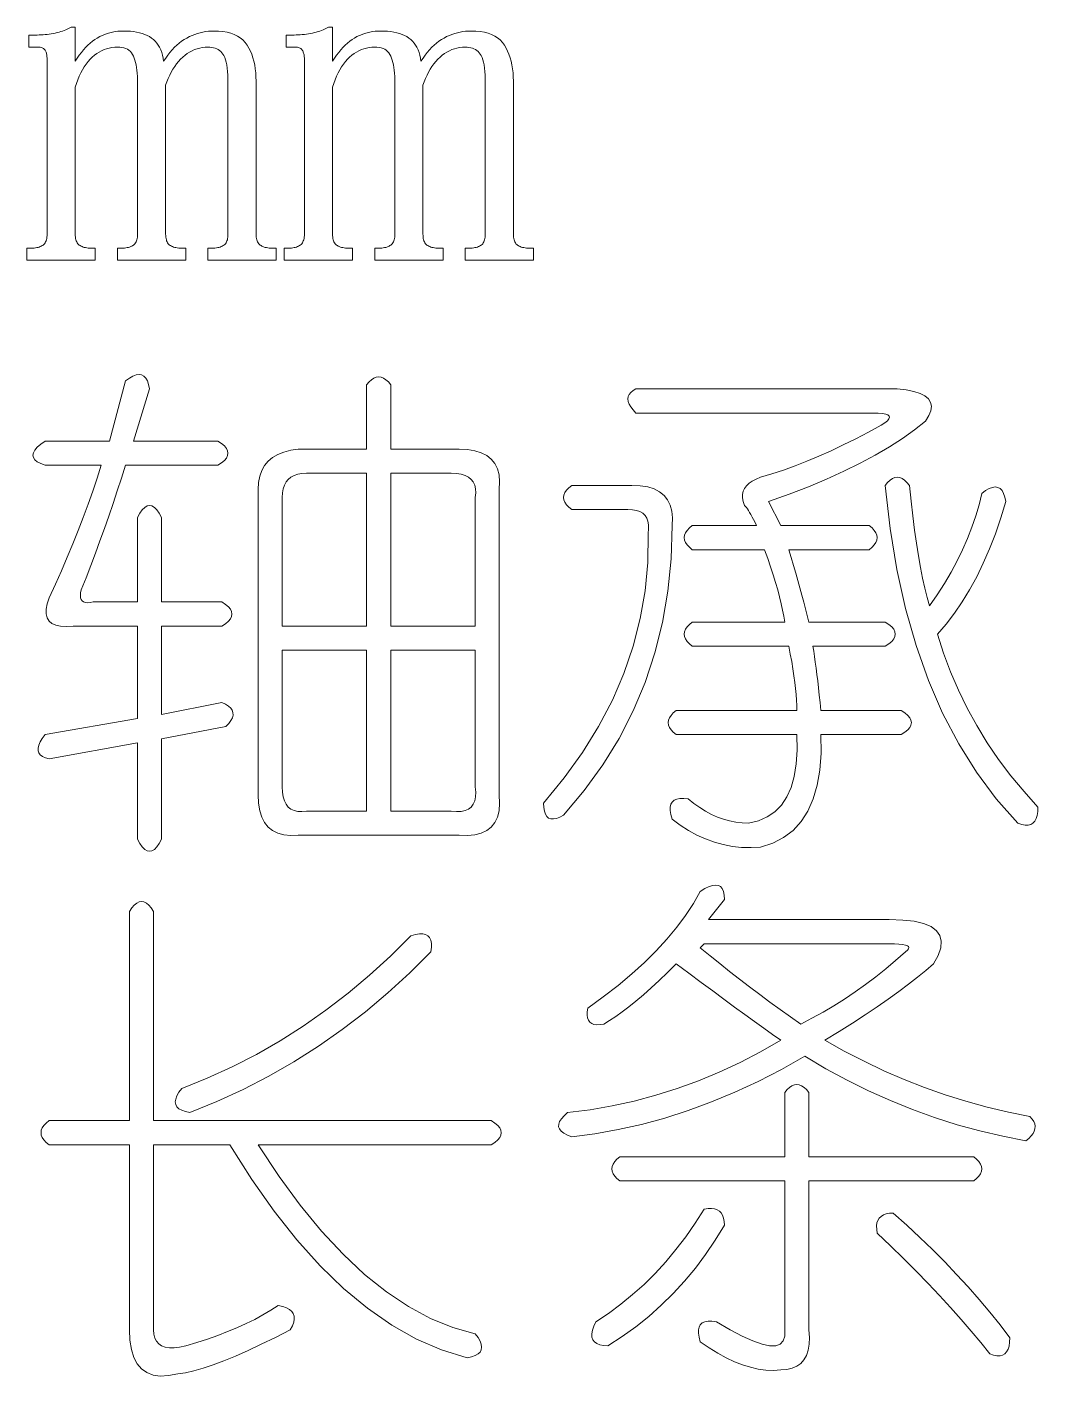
# Model space of a CAD drawing. Extents: x 0 to 297, y 0 to 210.
# Drawn here: x 190.19 to 200.25, y 29.95 to 43.38 of the extents above; entities that cross this region are included whole.
import ezdxf

# ---------------------------------------------------------------- set-up
doc = ezdxf.new("R2010")
doc.units = 0

msp = doc.modelspace()

# ---------------------------------------------------------------- linework, layer by layer
at = {"color": 255, "lineweight": 13}
for points in [[(190.266, 43.295), (190.286, 43.295), (190.306, 43.296), (190.326, 43.297), (190.346, 43.298), (190.366, 43.3), (190.386, 43.302), (190.406, 43.305), (190.426, 43.308), (190.446, 43.311), (190.466, 43.315), (190.486, 43.319), (190.505, 43.324), (190.523, 43.329), (190.54, 43.334), (190.556, 43.34), (190.572, 43.346), (190.587, 43.353), (190.601, 43.36), (190.614, 43.367), (190.626, 43.375), (190.666, 43.375), (190.666, 43.035), (190.686, 43.066), (190.707, 43.096), (190.728, 43.123), (190.749, 43.149), (190.771, 43.173), (190.793, 43.195), (190.816, 43.215), (190.839, 43.234), (190.862, 43.25), (190.886, 43.265), (190.91, 43.279), (190.935, 43.29), (190.96, 43.301), (190.985, 43.31), (191.011, 43.318), (191.037, 43.324), (191.064, 43.329), (191.091, 43.332), (191.118, 43.335), (191.146, 43.335), (191.181, 43.335), (191.215, 43.332), (191.247, 43.329), (191.277, 43.324), (191.306, 43.318), (191.333, 43.31), (191.359, 43.301), (191.383, 43.29), (191.405, 43.279), (191.426, 43.265), (191.445, 43.25), (191.463, 43.234), (191.479, 43.215), (191.493, 43.195), (191.506, 43.173), (191.517, 43.149), (191.527, 43.123), (191.535, 43.096), (191.541, 43.066), (191.546, 43.035), (191.567, 43.066), (191.587, 43.096), (191.609, 43.123), (191.631, 43.149), (191.654, 43.173), (191.677, 43.195), (191.701, 43.215), (191.725, 43.234), (191.751, 43.25), (191.776, 43.265), (191.802, 43.279), (191.829, 43.29), (191.855, 43.301), (191.882, 43.31), (191.909, 43.318), (191.936, 43.324), (191.963, 43.329), (191.991, 43.332), (192.018, 43.335), (192.046, 43.335), (192.093, 43.334), (192.136, 43.33), (192.177, 43.323), (192.214, 43.313), (192.249, 43.3), (192.28, 43.285), (192.309, 43.267), (192.334, 43.246), (192.357, 43.222), (192.376, 43.195), (192.393, 43.166), (192.409, 43.136), (192.422, 43.104), (192.434, 43.07), (192.444, 43.035), (192.452, 42.998), (192.458, 42.96), (192.463, 42.92), (192.465, 42.878), (192.466, 42.835), (192.466, 41.315), (192.467, 41.3), (192.468, 41.285), (192.47, 41.272), (192.473, 41.259), (192.476, 41.248), (192.481, 41.237), (192.486, 41.228), (192.492, 41.219), (192.499, 41.212), (192.506, 41.205), (192.515, 41.2), (192.524, 41.194), (192.534, 41.19), (192.545, 41.186), (192.556, 41.183), (192.569, 41.18), (192.582, 41.178), (192.596, 41.176), (192.611, 41.176), (192.626, 41.175), (192.666, 41.175), (192.666, 41.055), (191.986, 41.055), (191.986, 41.175), (192.026, 41.175), (192.042, 41.176), (192.057, 41.176), (192.071, 41.178), (192.084, 41.18), (192.096, 41.183), (192.108, 41.186), (192.119, 41.19), (192.129, 41.194), (192.138, 41.2), (192.146, 41.205), (192.154, 41.212), (192.161, 41.219), (192.167, 41.228), (192.172, 41.237), (192.176, 41.248), (192.18, 41.259), (192.183, 41.272), (192.185, 41.285), (192.186, 41.3), (192.186, 41.315), (192.186, 42.815), (192.186, 42.858), (192.184, 42.897), (192.182, 42.934), (192.178, 42.967), (192.174, 42.998), (192.168, 43.025), (192.162, 43.05), (192.154, 43.071), (192.146, 43.09), (192.136, 43.105), (192.126, 43.119), (192.114, 43.13), (192.102, 43.141), (192.088, 43.15), (192.074, 43.158), (192.058, 43.164), (192.042, 43.169), (192.024, 43.172), (192.006, 43.175), (191.986, 43.175), (191.959, 43.174), (191.931, 43.171), (191.905, 43.166), (191.879, 43.159), (191.854, 43.15), (191.829, 43.139), (191.805, 43.126), (191.781, 43.111), (191.759, 43.094), (191.736, 43.075), (191.715, 43.054), (191.694, 43.032), (191.675, 43.008), (191.656, 42.982), (191.639, 42.955), (191.622, 42.926), (191.607, 42.896), (191.592, 42.864), (191.579, 42.83), (191.566, 42.795), (191.566, 41.315), (191.567, 41.3), (191.568, 41.285), (191.57, 41.272), (191.573, 41.259), (191.576, 41.248), (191.581, 41.237), (191.586, 41.228), (191.592, 41.219), (191.599, 41.212), (191.606, 41.205), (191.615, 41.2), (191.624, 41.194), (191.634, 41.19), (191.645, 41.186), (191.656, 41.183), (191.669, 41.18), (191.682, 41.178), (191.696, 41.176), (191.711, 41.176), (191.726, 41.175), (191.766, 41.175), (191.766, 41.055), (191.086, 41.055), (191.086, 41.175), (191.126, 41.175), (191.142, 41.176), (191.157, 41.176), (191.171, 41.178), (191.184, 41.18), (191.196, 41.183), (191.208, 41.186), (191.219, 41.19), (191.229, 41.194), (191.238, 41.2), (191.246, 41.205), (191.254, 41.212), (191.261, 41.219), (191.267, 41.228), (191.272, 41.237), (191.276, 41.248), (191.28, 41.259), (191.283, 41.272), (191.285, 41.285), (191.286, 41.3), (191.286, 41.315), (191.286, 42.815), (191.286, 42.85), (191.285, 42.884), (191.283, 42.915), (191.28, 42.945), (191.276, 42.973), (191.272, 42.999), (191.267, 43.023), (191.261, 43.046), (191.254, 43.066), (191.246, 43.085), (191.237, 43.102), (191.227, 43.118), (191.215, 43.131), (191.201, 43.143), (191.186, 43.153), (191.169, 43.161), (191.151, 43.167), (191.131, 43.172), (191.109, 43.174), (191.086, 43.175), (191.059, 43.174), (191.031, 43.171), (191.005, 43.166), (190.979, 43.159), (190.954, 43.15), (190.929, 43.139), (190.905, 43.126), (190.881, 43.111), (190.859, 43.094), (190.836, 43.075), (190.815, 43.054), (190.794, 43.031), (190.775, 43.006), (190.756, 42.979), (190.739, 42.95), (190.722, 42.919), (190.707, 42.886), (190.692, 42.851), (190.679, 42.814), (190.666, 42.775), (190.666, 41.315), (190.667, 41.3), (190.668, 41.285), (190.67, 41.272), (190.673, 41.259), (190.676, 41.248), (190.681, 41.237), (190.686, 41.228), (190.692, 41.219), (190.699, 41.212), (190.706, 41.205), (190.715, 41.2), (190.724, 41.194), (190.734, 41.19), (190.745, 41.186), (190.756, 41.183), (190.769, 41.18), (190.782, 41.178), (190.796, 41.176), (190.811, 41.176), (190.826, 41.175), (190.866, 41.175), (190.866, 41.055), (190.186, 41.055), (190.186, 41.175), (190.226, 41.175), (190.242, 41.176), (190.257, 41.176), (190.271, 41.178), (190.284, 41.18), (190.296, 41.183), (190.308, 41.186), (190.319, 41.19), (190.329, 41.194), (190.338, 41.2), (190.346, 41.205), (190.354, 41.212), (190.361, 41.219), (190.367, 41.228), (190.372, 41.237), (190.376, 41.248), (190.38, 41.259), (190.383, 41.272), (190.385, 41.285), (190.386, 41.3), (190.386, 41.315), (190.386, 43.055), (190.386, 43.067), (190.385, 43.078), (190.384, 43.089), (190.383, 43.098), (190.381, 43.108), (190.379, 43.116), (190.376, 43.125), (190.373, 43.132), (190.37, 43.139), (190.366, 43.145), (190.362, 43.151), (190.357, 43.156), (190.351, 43.161), (190.344, 43.164), (190.336, 43.168), (190.328, 43.17), (190.319, 43.173), (190.309, 43.174), (190.298, 43.175), (190.286, 43.175), (190.206, 43.175), (190.206, 43.295)], [(192.826, 43.295), (192.846, 43.295), (192.866, 43.296), (192.886, 43.297), (192.906, 43.298), (192.926, 43.3), (192.946, 43.302), (192.966, 43.305), (192.986, 43.308), (193.006, 43.311), (193.026, 43.315), (193.046, 43.319), (193.065, 43.324), (193.083, 43.329), (193.1, 43.334), (193.116, 43.34), (193.132, 43.346), (193.147, 43.353), (193.161, 43.36), (193.174, 43.367), (193.186, 43.375), (193.226, 43.375), (193.226, 43.035), (193.246, 43.066), (193.267, 43.096), (193.288, 43.123), (193.309, 43.149), (193.331, 43.173), (193.353, 43.195), (193.376, 43.215), (193.399, 43.234), (193.422, 43.25), (193.446, 43.265), (193.47, 43.279), (193.495, 43.29), (193.52, 43.301), (193.545, 43.31), (193.571, 43.318), (193.597, 43.324), (193.624, 43.329), (193.651, 43.332), (193.678, 43.335), (193.706, 43.335), (193.741, 43.335), (193.775, 43.332), (193.807, 43.329), (193.837, 43.324), (193.866, 43.318), (193.893, 43.31), (193.919, 43.301), (193.943, 43.29), (193.965, 43.279), (193.986, 43.265), (194.005, 43.25), (194.023, 43.234), (194.039, 43.215), (194.053, 43.195), (194.066, 43.173), (194.077, 43.149), (194.087, 43.123), (194.095, 43.096), (194.101, 43.066), (194.106, 43.035), (194.127, 43.066), (194.147, 43.096), (194.169, 43.123), (194.191, 43.149), (194.214, 43.173), (194.237, 43.195), (194.261, 43.215), (194.285, 43.234), (194.311, 43.25), (194.336, 43.265), (194.362, 43.279), (194.389, 43.29), (194.415, 43.301), (194.442, 43.31), (194.469, 43.318), (194.496, 43.324), (194.523, 43.329), (194.551, 43.332), (194.578, 43.335), (194.606, 43.335), (194.653, 43.334), (194.696, 43.33), (194.737, 43.323), (194.774, 43.313), (194.809, 43.3), (194.84, 43.285), (194.869, 43.267), (194.894, 43.246), (194.917, 43.222), (194.936, 43.195), (194.953, 43.166), (194.969, 43.136), (194.982, 43.104), (194.994, 43.07), (195.004, 43.035), (195.012, 42.998), (195.018, 42.96), (195.023, 42.92), (195.025, 42.878), (195.026, 42.835), (195.026, 41.315), (195.027, 41.3), (195.028, 41.285), (195.03, 41.272), (195.033, 41.259), (195.036, 41.248), (195.041, 41.237), (195.046, 41.228), (195.052, 41.219), (195.059, 41.212), (195.066, 41.205), (195.075, 41.2), (195.084, 41.194), (195.094, 41.19), (195.105, 41.186), (195.116, 41.183), (195.129, 41.18), (195.142, 41.178), (195.156, 41.176), (195.171, 41.176), (195.186, 41.175), (195.226, 41.175), (195.226, 41.055), (194.546, 41.055), (194.546, 41.175), (194.586, 41.175), (194.602, 41.176), (194.617, 41.176), (194.631, 41.178), (194.644, 41.18), (194.656, 41.183), (194.668, 41.186), (194.679, 41.19), (194.689, 41.194), (194.698, 41.2), (194.706, 41.205), (194.714, 41.212), (194.721, 41.219), (194.727, 41.228), (194.732, 41.237), (194.736, 41.248), (194.74, 41.259), (194.743, 41.272), (194.745, 41.285), (194.746, 41.3), (194.746, 41.315), (194.746, 42.815), (194.746, 42.858), (194.744, 42.897), (194.742, 42.934), (194.738, 42.967), (194.734, 42.998), (194.728, 43.025), (194.722, 43.05), (194.714, 43.071), (194.706, 43.09), (194.696, 43.105), (194.686, 43.119), (194.674, 43.13), (194.662, 43.141), (194.648, 43.15), (194.634, 43.158), (194.618, 43.164), (194.602, 43.169), (194.584, 43.172), (194.566, 43.175), (194.546, 43.175), (194.519, 43.174), (194.491, 43.171), (194.465, 43.166), (194.439, 43.159), (194.414, 43.15), (194.389, 43.139), (194.365, 43.126), (194.341, 43.111), (194.319, 43.094), (194.296, 43.075), (194.275, 43.054), (194.254, 43.032), (194.235, 43.008), (194.216, 42.982), (194.199, 42.955), (194.182, 42.926), (194.167, 42.896), (194.152, 42.864), (194.139, 42.83), (194.126, 42.795), (194.126, 41.315), (194.127, 41.3), (194.128, 41.285), (194.13, 41.272), (194.133, 41.259), (194.136, 41.248), (194.141, 41.237), (194.146, 41.228), (194.152, 41.219), (194.159, 41.212), (194.166, 41.205), (194.175, 41.2), (194.184, 41.194), (194.194, 41.19), (194.205, 41.186), (194.216, 41.183), (194.229, 41.18), (194.242, 41.178), (194.256, 41.176), (194.271, 41.176), (194.286, 41.175), (194.326, 41.175), (194.326, 41.055), (193.646, 41.055), (193.646, 41.175), (193.686, 41.175), (193.702, 41.176), (193.717, 41.176), (193.731, 41.178), (193.744, 41.18), (193.756, 41.183), (193.768, 41.186), (193.779, 41.19), (193.789, 41.194), (193.798, 41.2), (193.806, 41.205), (193.814, 41.212), (193.821, 41.219), (193.827, 41.228), (193.832, 41.237), (193.836, 41.248), (193.84, 41.259), (193.843, 41.272), (193.845, 41.285), (193.846, 41.3), (193.846, 41.315), (193.846, 42.815), (193.846, 42.85), (193.845, 42.884), (193.843, 42.915), (193.84, 42.945), (193.836, 42.973), (193.832, 42.999), (193.827, 43.023), (193.821, 43.046), (193.814, 43.066), (193.806, 43.085), (193.797, 43.102), (193.787, 43.118), (193.775, 43.131), (193.761, 43.143), (193.746, 43.153), (193.729, 43.161), (193.711, 43.167), (193.691, 43.172), (193.669, 43.174), (193.646, 43.175), (193.619, 43.174), (193.591, 43.171), (193.565, 43.166), (193.539, 43.159), (193.514, 43.15), (193.489, 43.139), (193.465, 43.126), (193.441, 43.111), (193.419, 43.094), (193.396, 43.075), (193.375, 43.054), (193.354, 43.031), (193.335, 43.006), (193.316, 42.979), (193.299, 42.95), (193.282, 42.919), (193.267, 42.886), (193.252, 42.851), (193.239, 42.814), (193.226, 42.775), (193.226, 41.315), (193.227, 41.3), (193.228, 41.285), (193.23, 41.272), (193.233, 41.259), (193.236, 41.248), (193.241, 41.237), (193.246, 41.228), (193.252, 41.219), (193.259, 41.212), (193.266, 41.205), (193.275, 41.2), (193.284, 41.194), (193.294, 41.19), (193.305, 41.186), (193.316, 41.183), (193.329, 41.18), (193.342, 41.178), (193.356, 41.176), (193.371, 41.176), (193.386, 41.175), (193.426, 41.175), (193.426, 41.055), (192.746, 41.055), (192.746, 41.175), (192.786, 41.175), (192.802, 41.176), (192.817, 41.176), (192.831, 41.178), (192.844, 41.18), (192.856, 41.183), (192.868, 41.186), (192.879, 41.19), (192.889, 41.194), (192.898, 41.2), (192.906, 41.205), (192.914, 41.212), (192.921, 41.219), (192.927, 41.228), (192.932, 41.237), (192.936, 41.248), (192.94, 41.259), (192.943, 41.272), (192.945, 41.285), (192.946, 41.3), (192.946, 41.315), (192.946, 43.055), (192.946, 43.067), (192.945, 43.078), (192.944, 43.089), (192.943, 43.098), (192.941, 43.108), (192.939, 43.116), (192.936, 43.125), (192.933, 43.132), (192.93, 43.139), (192.926, 43.145), (192.922, 43.151), (192.917, 43.156), (192.911, 43.161), (192.904, 43.164), (192.896, 43.168), (192.888, 43.17), (192.879, 43.173), (192.869, 43.174), (192.858, 43.175), (192.846, 43.175), (192.766, 43.175), (192.766, 43.295)], [(190.366, 39.015), (190.323, 39.032), (190.289, 39.05), (190.265, 39.07), (190.251, 39.092), (190.246, 39.115), (190.251, 39.14), (190.265, 39.166), (190.289, 39.194), (190.323, 39.224), (190.366, 39.255), (191.006, 39.255), (191.166, 39.855), (191.205, 39.883), (191.24, 39.903), (191.272, 39.915), (191.301, 39.919), (191.326, 39.915), (191.349, 39.903), (191.368, 39.883), (191.384, 39.855), (191.397, 39.819), (191.406, 39.775), (191.246, 39.255), (192.086, 39.255), (192.122, 39.231), (192.15, 39.207), (192.17, 39.183), (192.182, 39.159), (192.186, 39.135), (192.182, 39.111), (192.17, 39.087), (192.15, 39.063), (192.122, 39.039), (192.086, 39.015), (191.166, 39.015), (191.126, 38.888), (191.085, 38.761), (191.043, 38.635), (191, 38.51), (190.956, 38.385), (190.912, 38.262), (190.867, 38.139), (190.821, 38.017), (190.774, 37.896), (190.726, 37.775), (190.72, 37.745), (190.718, 37.719), (190.72, 37.697), (190.726, 37.679), (190.736, 37.665), (190.75, 37.655), (190.768, 37.649), (190.79, 37.647), (190.816, 37.649), (190.846, 37.655), (191.286, 37.655), (191.286, 38.495), (191.31, 38.538), (191.334, 38.572), (191.358, 38.596), (191.382, 38.61), (191.406, 38.615), (191.43, 38.61), (191.454, 38.596), (191.478, 38.572), (191.502, 38.538), (191.526, 38.495), (191.526, 37.655), (192.126, 37.655), (192.162, 37.631), (192.19, 37.607), (192.21, 37.583), (192.222, 37.559), (192.226, 37.535), (192.222, 37.511), (192.21, 37.487), (192.19, 37.463), (192.162, 37.439), (192.126, 37.415), (191.526, 37.415), (191.526, 36.535), (192.126, 36.655), (192.163, 36.638), (192.192, 36.62), (192.214, 36.6), (192.229, 36.578), (192.236, 36.555), (192.237, 36.53), (192.23, 36.504), (192.216, 36.476), (192.195, 36.446), (192.166, 36.415), (191.526, 36.295), (191.526, 35.295), (191.502, 35.252), (191.478, 35.218), (191.454, 35.194), (191.43, 35.18), (191.406, 35.175), (191.382, 35.18), (191.358, 35.194), (191.334, 35.218), (191.31, 35.252), (191.286, 35.295), (191.286, 36.255), (190.406, 36.095), (190.37, 36.105), (190.341, 36.118), (190.319, 36.134), (190.304, 36.153), (190.296, 36.175), (190.296, 36.201), (190.303, 36.23), (190.317, 36.262), (190.338, 36.297), (190.366, 36.335), (191.286, 36.495), (191.286, 37.415), (190.646, 37.415), (190.579, 37.411), (190.521, 37.414), (190.473, 37.424), (190.435, 37.441), (190.406, 37.465), (190.387, 37.497), (190.377, 37.536), (190.377, 37.582), (190.387, 37.635), (190.406, 37.695), (190.469, 37.831), (190.529, 37.966), (190.587, 38.1), (190.643, 38.233), (190.696, 38.365), (190.747, 38.497), (190.795, 38.628), (190.841, 38.758), (190.885, 38.887), (190.926, 39.015)], [(193.806, 39.815), (193.806, 39.175), (194.486, 39.175), (194.569, 39.171), (194.643, 39.159), (194.707, 39.139), (194.761, 39.111), (194.806, 39.075), (194.841, 39.031), (194.867, 38.979), (194.883, 38.919), (194.889, 38.851), (194.886, 38.775), (194.886, 35.735), (194.889, 35.652), (194.883, 35.578), (194.867, 35.514), (194.841, 35.46), (194.806, 35.415), (194.761, 35.38), (194.707, 35.354), (194.643, 35.338), (194.569, 35.332), (194.486, 35.335), (192.886, 35.335), (192.81, 35.332), (192.742, 35.338), (192.682, 35.354), (192.63, 35.38), (192.586, 35.415), (192.55, 35.46), (192.522, 35.514), (192.502, 35.578), (192.49, 35.652), (192.486, 35.735), (192.486, 38.775), (192.49, 38.844), (192.502, 38.906), (192.522, 38.962), (192.55, 39.012), (192.586, 39.055), (192.63, 39.092), (192.682, 39.122), (192.742, 39.146), (192.81, 39.164), (192.886, 39.175), (193.566, 39.175), (193.566, 39.815), (193.59, 39.844), (193.614, 39.866), (193.638, 39.882), (193.662, 39.892), (193.686, 39.895), (193.71, 39.892), (193.734, 39.882), (193.758, 39.866), (193.782, 39.844)], [(198.846, 39.775), (198.935, 39.765), (199.011, 39.75), (199.073, 39.73), (199.121, 39.705), (199.156, 39.675), (199.177, 39.641), (199.185, 39.602), (199.179, 39.558), (199.159, 39.509), (199.126, 39.455), (199.017, 39.368), (198.897, 39.282), (198.767, 39.198), (198.627, 39.116), (198.476, 39.035), (198.315, 38.956), (198.143, 38.878), (197.961, 38.802), (197.769, 38.728), (197.566, 38.655), (197.686, 38.415), (198.566, 38.415), (198.595, 38.391), (198.617, 38.367), (198.633, 38.343), (198.643, 38.319), (198.646, 38.295), (198.643, 38.271), (198.633, 38.247), (198.617, 38.223), (198.595, 38.199), (198.566, 38.175), (197.766, 38.175), (197.79, 38.096), (197.813, 38.018), (197.835, 37.942), (197.856, 37.868), (197.876, 37.795), (197.896, 37.724), (197.915, 37.654), (197.933, 37.586), (197.95, 37.52), (197.966, 37.455), (198.726, 37.455), (198.762, 37.431), (198.79, 37.407), (198.81, 37.383), (198.822, 37.359), (198.826, 37.335), (198.822, 37.311), (198.81, 37.287), (198.79, 37.263), (198.762, 37.239), (198.726, 37.215), (198.006, 37.215), (198.014, 37.166), (198.022, 37.113), (198.03, 37.057), (198.038, 36.998), (198.046, 36.935), (198.054, 36.87), (198.062, 36.801), (198.07, 36.729), (198.078, 36.654), (198.086, 36.575), (198.886, 36.575), (198.922, 36.551), (198.95, 36.527), (198.97, 36.503), (198.982, 36.479), (198.986, 36.455), (198.982, 36.431), (198.97, 36.407), (198.95, 36.383), (198.922, 36.359), (198.886, 36.335), (198.086, 36.335), (198.087, 36.151), (198.075, 35.983), (198.049, 35.831), (198.009, 35.695), (197.956, 35.575), (197.889, 35.471), (197.809, 35.383), (197.715, 35.311), (197.607, 35.255), (197.486, 35.215), (197.391, 35.211), (197.297, 35.214), (197.205, 35.224), (197.115, 35.241), (197.026, 35.265), (196.939, 35.297), (196.853, 35.336), (196.769, 35.382), (196.687, 35.435), (196.606, 35.495), (196.593, 35.54), (196.587, 35.58), (196.587, 35.614), (196.593, 35.642), (196.606, 35.665), (196.625, 35.682), (196.651, 35.694), (196.683, 35.7), (196.721, 35.7), (196.766, 35.695), (196.823, 35.65), (196.88, 35.609), (196.938, 35.573), (196.997, 35.542), (197.056, 35.515), (197.117, 35.494), (197.178, 35.477), (197.24, 35.465), (197.303, 35.458), (197.366, 35.455), (197.465, 35.478), (197.552, 35.516), (197.628, 35.568), (197.693, 35.634), (197.746, 35.715), (197.789, 35.81), (197.82, 35.92), (197.84, 36.044), (197.849, 36.182), (197.846, 36.335), (196.646, 36.335), (196.617, 36.359), (196.595, 36.383), (196.579, 36.407), (196.569, 36.431), (196.566, 36.455), (196.569, 36.479), (196.579, 36.503), (196.595, 36.527), (196.617, 36.551), (196.646, 36.575), (197.846, 36.575), (197.845, 36.625), (197.843, 36.678), (197.839, 36.734), (197.833, 36.793), (197.826, 36.855), (197.817, 36.921), (197.807, 36.99), (197.795, 37.062), (197.781, 37.137), (197.766, 37.215), (196.806, 37.215), (196.777, 37.239), (196.755, 37.263), (196.739, 37.287), (196.729, 37.311), (196.726, 37.335), (196.729, 37.359), (196.739, 37.383), (196.755, 37.407), (196.777, 37.431), (196.806, 37.455), (197.726, 37.455), (197.717, 37.513), (197.705, 37.574), (197.691, 37.638), (197.675, 37.705), (197.656, 37.775), (197.635, 37.849), (197.611, 37.926), (197.585, 38.006), (197.557, 38.089), (197.526, 38.175), (196.806, 38.175), (196.777, 38.199), (196.755, 38.223), (196.739, 38.247), (196.729, 38.271), (196.726, 38.295), (196.729, 38.319), (196.739, 38.343), (196.755, 38.367), (196.777, 38.391), (196.806, 38.415), (197.446, 38.415), (197.431, 38.446), (197.416, 38.474), (197.402, 38.5), (197.389, 38.524), (197.376, 38.545), (197.365, 38.564), (197.354, 38.58), (197.344, 38.594), (197.335, 38.606), (197.326, 38.615), (197.313, 38.654), (197.307, 38.69), (197.307, 38.724), (197.313, 38.756), (197.326, 38.785), (197.345, 38.812), (197.371, 38.836), (197.403, 38.858), (197.441, 38.878), (197.486, 38.895), (197.599, 38.929), (197.713, 38.967), (197.829, 39.009), (197.947, 39.055), (198.066, 39.105), (198.187, 39.159), (198.309, 39.217), (198.433, 39.279), (198.559, 39.345), (198.686, 39.415), (198.721, 39.438), (198.747, 39.458), (198.763, 39.476), (198.769, 39.492), (198.766, 39.505), (198.753, 39.516), (198.731, 39.524), (198.699, 39.53), (198.657, 39.534), (198.606, 39.535), (196.246, 39.535), (196.217, 39.566), (196.195, 39.596), (196.179, 39.624), (196.169, 39.65), (196.166, 39.675), (196.169, 39.698), (196.179, 39.72), (196.195, 39.74), (196.217, 39.758), (196.246, 39.775)], [(193.566, 38.935), (192.966, 38.935), (192.921, 38.933), (192.88, 38.926), (192.844, 38.914), (192.813, 38.897), (192.786, 38.875), (192.765, 38.849), (192.748, 38.818), (192.736, 38.782), (192.729, 38.741), (192.726, 38.695), (192.726, 37.415), (193.566, 37.415)], [(194.406, 38.935), (193.806, 38.935), (193.806, 37.415), (194.646, 37.415), (194.646, 38.695), (194.651, 38.741), (194.649, 38.782), (194.641, 38.818), (194.627, 38.849), (194.606, 38.875), (194.579, 38.897), (194.545, 38.914), (194.505, 38.926), (194.459, 38.933)], [(195.606, 38.815), (196.206, 38.815), (196.289, 38.811), (196.363, 38.799), (196.427, 38.779), (196.481, 38.751), (196.526, 38.715), (196.561, 38.671), (196.587, 38.619), (196.603, 38.559), (196.609, 38.491), (196.606, 38.415), (196.595, 38.084), (196.563, 37.762), (196.509, 37.45), (196.433, 37.148), (196.336, 36.855), (196.217, 36.572), (196.077, 36.298), (195.915, 36.034), (195.731, 35.78), (195.526, 35.535), (195.488, 35.515), (195.454, 35.502), (195.424, 35.496), (195.398, 35.497), (195.376, 35.505), (195.358, 35.521), (195.344, 35.544), (195.334, 35.574), (195.328, 35.611), (195.326, 35.655), (195.531, 35.905), (195.713, 36.159), (195.873, 36.417), (196.011, 36.679), (196.126, 36.945), (196.219, 37.215), (196.289, 37.489), (196.337, 37.767), (196.363, 38.049), (196.366, 38.335), (196.371, 38.381), (196.371, 38.422), (196.365, 38.458), (196.353, 38.489), (196.336, 38.515), (196.313, 38.537), (196.285, 38.554), (196.251, 38.566), (196.211, 38.573), (196.166, 38.575), (195.606, 38.575), (195.577, 38.599), (195.555, 38.623), (195.539, 38.647), (195.529, 38.671), (195.526, 38.695), (195.529, 38.719), (195.539, 38.743), (195.555, 38.767), (195.577, 38.791)], [(198.726, 38.815), (198.75, 38.844), (198.774, 38.866), (198.798, 38.882), (198.822, 38.892), (198.846, 38.895), (198.87, 38.892), (198.894, 38.882), (198.918, 38.866), (198.942, 38.844), (198.966, 38.815), (198.983, 38.659), (199, 38.511), (199.018, 38.371), (199.037, 38.239), (199.056, 38.115), (199.077, 37.999), (199.098, 37.891), (199.12, 37.791), (199.143, 37.699), (199.166, 37.615), (199.243, 37.727), (199.315, 37.839), (199.381, 37.951), (199.441, 38.063), (199.496, 38.175), (199.545, 38.287), (199.589, 38.399), (199.627, 38.511), (199.659, 38.623), (199.686, 38.735), (199.725, 38.763), (199.76, 38.783), (199.792, 38.795), (199.821, 38.799), (199.846, 38.795), (199.869, 38.783), (199.888, 38.763), (199.904, 38.735), (199.917, 38.699), (199.926, 38.655), (199.876, 38.491), (199.822, 38.334), (199.764, 38.184), (199.702, 38.041), (199.636, 37.905), (199.566, 37.777), (199.492, 37.656), (199.414, 37.542), (199.332, 37.435), (199.246, 37.335), (199.307, 37.145), (199.376, 36.959), (199.454, 36.777), (199.541, 36.599), (199.636, 36.425), (199.741, 36.255), (199.854, 36.089), (199.976, 35.927), (200.107, 35.769), (200.246, 35.615), (200.244, 35.57), (200.238, 35.532), (200.228, 35.5), (200.214, 35.474), (200.196, 35.455), (200.174, 35.442), (200.148, 35.436), (200.118, 35.436), (200.084, 35.442), (200.046, 35.455), (199.831, 35.698), (199.635, 35.961), (199.457, 36.245), (199.297, 36.55), (199.156, 36.875), (199.033, 37.222), (198.929, 37.589), (198.843, 37.977), (198.775, 38.386)], [(193.566, 37.175), (192.726, 37.175), (192.726, 35.815), (192.729, 35.762), (192.736, 35.716), (192.748, 35.676), (192.765, 35.642), (192.786, 35.615), (192.813, 35.594), (192.844, 35.58), (192.88, 35.572), (192.921, 35.57), (192.966, 35.575), (193.566, 35.575)], [(194.646, 37.175), (193.806, 37.175), (193.806, 35.575), (194.406, 35.575), (194.459, 35.57), (194.505, 35.572), (194.545, 35.58), (194.579, 35.594), (194.606, 35.615), (194.627, 35.642), (194.641, 35.676), (194.649, 35.716), (194.651, 35.762), (194.646, 35.815)], [(196.966, 34.495), (198.766, 34.495), (198.9, 34.491), (199.014, 34.478), (199.108, 34.456), (199.182, 34.425), (199.236, 34.385), (199.27, 34.337), (199.284, 34.28), (199.278, 34.214), (199.252, 34.139), (199.206, 34.055), (199.131, 33.99), (199.048, 33.922), (198.958, 33.852), (198.861, 33.78), (198.756, 33.705), (198.645, 33.628), (198.526, 33.548), (198.4, 33.466), (198.267, 33.382), (198.126, 33.295), (198.319, 33.187), (198.515, 33.086), (198.713, 32.992), (198.913, 32.905), (199.116, 32.825), (199.321, 32.753), (199.529, 32.688), (199.739, 32.63), (199.951, 32.579), (200.166, 32.535), (200.187, 32.511), (200.203, 32.487), (200.213, 32.463), (200.217, 32.439), (200.216, 32.415), (200.209, 32.391), (200.197, 32.367), (200.179, 32.343), (200.155, 32.319), (200.126, 32.295), (199.895, 32.34), (199.667, 32.393), (199.441, 32.455), (199.217, 32.526), (198.996, 32.605), (198.777, 32.694), (198.561, 32.791), (198.347, 32.897), (198.135, 33.012), (197.926, 33.135), (197.694, 33.005), (197.462, 32.886), (197.23, 32.778), (196.998, 32.681), (196.766, 32.595), (196.534, 32.521), (196.302, 32.458), (196.07, 32.406), (195.838, 32.365), (195.606, 32.335), (195.563, 32.352), (195.528, 32.37), (195.502, 32.39), (195.485, 32.412), (195.476, 32.435), (195.477, 32.46), (195.486, 32.486), (195.504, 32.514), (195.531, 32.544), (195.566, 32.575), (195.789, 32.604), (196.009, 32.642), (196.227, 32.69), (196.443, 32.748), (196.656, 32.815), (196.867, 32.892), (197.075, 32.978), (197.281, 33.074), (197.485, 33.18), (197.686, 33.295), (197.604, 33.353), (197.517, 33.415), (197.425, 33.481), (197.328, 33.551), (197.226, 33.625), (197.12, 33.703), (197.009, 33.785), (196.893, 33.871), (196.772, 33.961), (196.646, 34.055), (196.56, 33.97), (196.477, 33.89), (196.397, 33.816), (196.32, 33.748), (196.246, 33.685), (196.176, 33.628), (196.109, 33.576), (196.045, 33.53), (195.984, 33.49), (195.926, 33.455), (195.889, 33.45), (195.856, 33.449), (195.828, 33.453), (195.805, 33.462), (195.786, 33.475), (195.773, 33.494), (195.764, 33.517), (195.76, 33.545), (195.761, 33.578), (195.766, 33.615), (195.921, 33.728), (196.067, 33.841), (196.203, 33.955), (196.329, 34.07), (196.446, 34.185), (196.553, 34.302), (196.651, 34.419), (196.739, 34.537), (196.817, 34.656), (196.886, 34.775), (196.932, 34.803), (196.973, 34.823), (197.009, 34.835), (197.04, 34.839), (197.066, 34.835), (197.088, 34.823), (197.105, 34.803), (197.117, 34.775), (197.124, 34.739), (197.126, 34.695)], [(191.446, 34.575), (191.446, 32.495), (194.806, 32.495), (194.842, 32.471), (194.87, 32.447), (194.89, 32.423), (194.902, 32.399), (194.906, 32.375), (194.902, 32.351), (194.89, 32.327), (194.87, 32.303), (194.842, 32.279), (194.806, 32.255), (192.486, 32.255), (192.695, 31.941), (192.905, 31.655), (193.117, 31.397), (193.331, 31.167), (193.546, 30.965), (193.763, 30.791), (193.981, 30.645), (194.201, 30.527), (194.423, 30.437), (194.646, 30.375), (194.674, 30.337), (194.694, 30.302), (194.706, 30.27), (194.71, 30.241), (194.706, 30.215), (194.694, 30.193), (194.674, 30.174), (194.646, 30.158), (194.61, 30.145), (194.566, 30.135), (194.312, 30.214), (194.062, 30.322), (193.816, 30.46), (193.574, 30.628), (193.336, 30.825), (193.102, 31.052), (192.872, 31.308), (192.646, 31.594), (192.424, 31.91), (192.206, 32.255), (191.446, 32.255), (191.446, 30.415), (191.449, 30.37), (191.459, 30.332), (191.475, 30.3), (191.497, 30.274), (191.526, 30.255), (191.561, 30.242), (191.603, 30.236), (191.651, 30.236), (191.705, 30.242), (191.766, 30.255), (191.876, 30.288), (191.982, 30.322), (192.084, 30.358), (192.182, 30.396), (192.276, 30.435), (192.366, 30.476), (192.452, 30.518), (192.534, 30.562), (192.612, 30.608), (192.686, 30.655), (192.731, 30.646), (192.768, 30.633), (192.798, 30.617), (192.821, 30.598), (192.836, 30.575), (192.845, 30.55), (192.846, 30.521), (192.84, 30.489), (192.827, 30.454), (192.806, 30.415), (192.658, 30.339), (192.518, 30.27), (192.386, 30.208), (192.262, 30.153), (192.146, 30.105), (192.038, 30.065), (191.938, 30.032), (191.846, 30.006), (191.762, 29.987), (191.686, 29.975), (191.595, 29.958), (191.513, 29.954), (191.441, 29.964), (191.379, 29.988), (191.326, 30.025), (191.283, 30.076), (191.249, 30.14), (191.225, 30.218), (191.211, 30.31), (191.206, 30.415), (191.206, 32.255), (190.406, 32.255), (190.377, 32.279), (190.355, 32.303), (190.339, 32.327), (190.329, 32.351), (190.326, 32.375), (190.329, 32.399), (190.339, 32.423), (190.355, 32.447), (190.377, 32.471), (190.406, 32.495), (191.206, 32.495), (191.206, 34.575), (191.23, 34.611), (191.254, 34.639), (191.278, 34.659), (191.302, 34.671), (191.326, 34.675), (191.35, 34.671), (191.374, 34.659), (191.398, 34.639), (191.422, 34.611)], [(194.006, 34.335), (194.051, 34.348), (194.091, 34.354), (194.125, 34.354), (194.153, 34.348), (194.176, 34.335), (194.193, 34.316), (194.205, 34.29), (194.211, 34.258), (194.211, 34.22), (194.206, 34.175), (193.995, 33.965), (193.777, 33.766), (193.553, 33.578), (193.323, 33.401), (193.086, 33.235), (192.843, 33.081), (192.593, 32.938), (192.337, 32.806), (192.075, 32.685), (191.806, 32.575), (191.762, 32.585), (191.726, 32.598), (191.698, 32.614), (191.678, 32.633), (191.666, 32.655), (191.662, 32.681), (191.666, 32.71), (191.678, 32.742), (191.698, 32.777), (191.726, 32.815), (191.979, 32.917), (192.227, 33.03), (192.469, 33.154), (192.705, 33.289), (192.936, 33.435), (193.161, 33.593), (193.381, 33.762), (193.595, 33.942), (193.803, 34.133)], [(198.766, 34.255), (196.926, 34.255), (196.886, 34.215), (196.983, 34.136), (197.08, 34.057), (197.178, 33.979), (197.277, 33.902), (197.376, 33.825), (197.477, 33.75), (197.578, 33.675), (197.68, 33.601), (197.783, 33.528), (197.886, 33.455), (197.997, 33.513), (198.107, 33.574), (198.215, 33.638), (198.321, 33.705), (198.426, 33.775), (198.529, 33.849), (198.631, 33.926), (198.731, 34.006), (198.829, 34.089), (198.926, 34.175), (198.946, 34.19), (198.958, 34.204), (198.962, 34.216), (198.958, 34.226), (198.946, 34.235), (198.926, 34.242), (198.898, 34.248), (198.862, 34.252), (198.818, 34.254)], [(197.726, 32.775), (197.75, 32.804), (197.774, 32.826), (197.798, 32.842), (197.822, 32.852), (197.846, 32.855), (197.87, 32.852), (197.894, 32.842), (197.918, 32.826), (197.942, 32.804), (197.966, 32.775), (197.966, 32.135), (199.606, 32.135), (199.635, 32.111), (199.657, 32.087), (199.673, 32.063), (199.683, 32.039), (199.686, 32.015), (199.683, 31.991), (199.673, 31.967), (199.657, 31.943), (199.635, 31.919), (199.606, 31.895), (197.966, 31.895), (197.966, 30.415), (197.971, 30.339), (197.968, 30.271), (197.958, 30.211), (197.941, 30.159), (197.916, 30.115), (197.885, 30.079), (197.846, 30.051), (197.8, 30.031), (197.747, 30.019), (197.686, 30.015), (197.613, 30.011), (197.539, 30.014), (197.463, 30.024), (197.385, 30.041), (197.306, 30.065), (197.225, 30.097), (197.143, 30.136), (197.059, 30.182), (196.973, 30.235), (196.886, 30.295), (196.873, 30.34), (196.867, 30.38), (196.867, 30.414), (196.873, 30.442), (196.886, 30.465), (196.905, 30.482), (196.931, 30.494), (196.963, 30.5), (197.001, 30.5), (197.046, 30.495), (197.183, 30.415), (197.304, 30.351), (197.41, 30.303), (197.501, 30.271), (197.576, 30.255), (197.637, 30.255), (197.682, 30.271), (197.712, 30.303), (197.727, 30.351), (197.726, 30.415), (197.726, 31.895), (196.086, 31.895), (196.057, 31.919), (196.035, 31.943), (196.019, 31.967), (196.009, 31.991), (196.006, 32.015), (196.009, 32.039), (196.019, 32.063), (196.035, 32.087), (196.057, 32.111), (196.086, 32.135), (197.726, 32.135)], [(196.926, 31.615), (196.964, 31.621), (196.998, 31.622), (197.028, 31.618), (197.054, 31.609), (197.076, 31.595), (197.094, 31.577), (197.108, 31.554), (197.118, 31.526), (197.124, 31.493), (197.126, 31.455), (197.035, 31.306), (196.939, 31.164), (196.837, 31.028), (196.729, 30.898), (196.616, 30.775), (196.497, 30.658), (196.373, 30.548), (196.243, 30.444), (196.107, 30.346), (195.966, 30.255), (195.922, 30.258), (195.885, 30.265), (195.855, 30.277), (195.832, 30.294), (195.816, 30.315), (195.808, 30.342), (195.807, 30.373), (195.813, 30.409), (195.826, 30.45), (195.846, 30.495), (195.972, 30.578), (196.094, 30.668), (196.212, 30.764), (196.326, 30.866), (196.436, 30.975), (196.542, 31.09), (196.644, 31.212), (196.742, 31.34), (196.836, 31.474)], [(198.646, 31.375), (198.641, 31.413), (198.64, 31.447), (198.644, 31.477), (198.653, 31.503), (198.666, 31.525), (198.685, 31.543), (198.708, 31.557), (198.736, 31.567), (198.769, 31.573), (198.806, 31.575), (198.94, 31.455), (199.07, 31.334), (199.196, 31.212), (199.318, 31.089), (199.436, 30.965), (199.55, 30.841), (199.66, 30.716), (199.766, 30.59), (199.868, 30.463), (199.966, 30.335), (199.964, 30.29), (199.958, 30.252), (199.948, 30.22), (199.934, 30.194), (199.916, 30.175), (199.894, 30.162), (199.868, 30.156), (199.838, 30.156), (199.804, 30.162), (199.766, 30.175), (199.676, 30.288), (199.581, 30.402), (199.481, 30.518), (199.376, 30.636), (199.266, 30.755), (199.152, 30.876), (199.033, 30.998), (198.909, 31.122), (198.78, 31.248)]]:
    msp.add_lwpolyline(points, close=True, dxfattribs=at)

doc.saveas('drawing.dxf')
